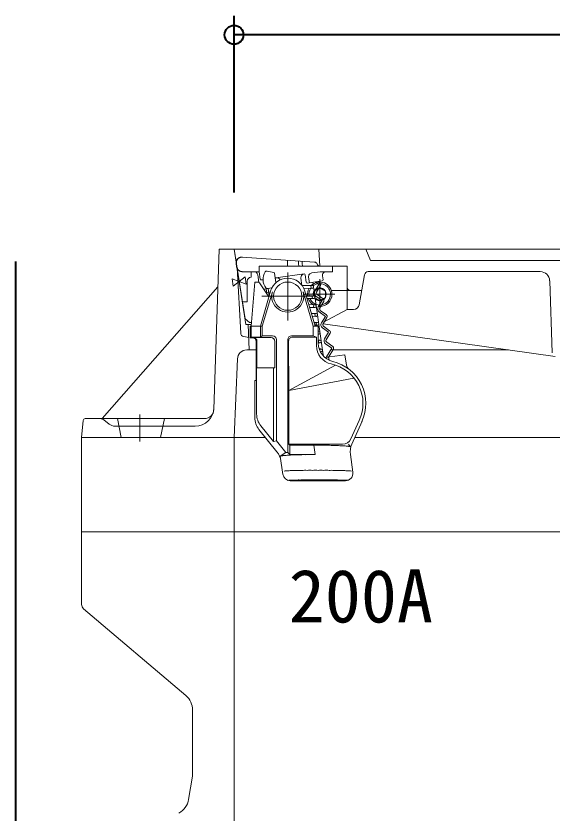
# Model space of a CAD drawing. Units: millimetres at full size, sheet at 1:20; details may follow other scales. Extents: x -5817 to 7940, y -3160 to 3160.
# Drawn here: x -3701.1 to -3416.3, y 696.8 to 1119.8 of the extents above; entities that cross this region are included whole.
import ezdxf
from ezdxf.enums import TextEntityAlignment as Align

# ---------------------------------------------------------------- set-up
doc = ezdxf.new("R2010")
doc.units = ezdxf.units.MM
doc.header["$LTSCALE"] = 20
doc.header["$PDMODE"] = 32
doc.header["$PDSIZE"] = 10
for name, color, linetype, lineweight in [('0-7_TEMP01', 3, 'Continuous', 18), ('0-9_躯体', 7, 'Continuous', 9), ('0-E_寸法', 1, 'Continuous', 40)]:
    doc.layers.add(name, color=color, linetype=linetype, lineweight=lineweight)
doc.layers.add('0-F_注釈', color=1, linetype='Continuous')
doc.styles.add('ＭＳ ゴシック', font='')
doc.styles.get('ＭＳ ゴシック').set_extended_font_data('MS Gothic')

msp = doc.modelspace()

# ---------------------------------------------------------------- linework, layer by layer
at = {"layer": '0-7_TEMP01'}
for p, q in [((-3556.75, 983.6), (-3556.75, 958.11)), ((-3539.75, 980.11), (-3539.75, 964.11)), ((-3570.46, 971.11), (-3543.3, 971.11)), ((-3547.75, 972.11), (-3531.75, 972.11)), ((-3635.25, 908.31), (-3635.25, 893.93))]:
    msp.add_line(p, q, dxfattribs=at)
at = {"layer": '0-9_躯体'}
for p, q in [((-3593.25, 996.11), (-3595.97, 910.95)), ((-3593.25, 996.11), (-3077.25, 996.11)), ((-3085.25, 996.11), (-3585.25, 996.11)), ((-3579.39, 959.11), (-3585.25, 996.11)), ((-3578.91, 956.11), (-3585.25, 996.11)), ((-3540.25, 996.11), (-3539.75, 987.11)), ((-3515.25, 996.11), (-3512.75, 990.11)), ((-3542.43, 989.18), (-3581, 991.85)), ((-3172.75, 990.11), (-3512.75, 990.11)), ((-3583.93, 986.68), (-3584.17, 988.45)), ((-3583.66, 986.11), (-3581.73, 951.54)), ((-3533.19, 987.1), (-3571.89, 987.1)), ((-3571.89, 987.1), (-3571.89, 984.1)), ((-3556.88, 988.68), (-3556.88, 987.1)), ((-3556.82, 989.67), (-3556.82, 989.8)), ((-3551.02, 988.52), (-3550.89, 987.1)), ((-3549.11, 988.45), (-3548.94, 987.1)), ((-3539.75, 987.11), (-3525.25, 987.11)), ((-3532.89, 984.4), (-3532.89, 986.8)), ((-3525.25, 987.11), (-3525.25, 964.11)), ((-3571.89, 984.1), (-3580.96, 984.1)), ((-3576.25, 984.1), (-3576.25, 981.11)), ((-3572.69, 982.38), (-3572.12, 978.37)), ((-3571.89, 984.1), (-3571.33, 980.12)), ((-3567.73, 984.45), (-3564.11, 983.67)), ((-3563.72, 983.25), (-3563.03, 978.34)), ((-3563.07, 980.78), (-3548.02, 982.89)), ((-3547.45, 982.47), (-3546.9, 978.5)), ((-3543.91, 983.47), (-3539.45, 984.1)), ((-3539.45, 984.1), (-3533.19, 984.1)), ((-3538.27, 981.82), (-3537.98, 979.76)), ((-3515.91, 982.46), (-3518.8, 966.57)), ((-3422.59, 984.11), (-3513.95, 984.11)), ((-3578.25, 979.11), (-3578.25, 968.11)), ((-3576.25, 955.11), (-3574.25, 978.61)), ((-3576.25, 955.11), (-3574.25, 978.61)), ((-3574.25, 978.61), (-3573.02, 978.61)), ((-3574.25, 978.61), (-3573.02, 978.61)), ((-3566.73, 970.79), (-3571.35, 977.72)), ((-3570.77, 979.7), (-3569.88, 979.82)), ((-3563.07, 980.78), (-3562.87, 980.81)), ((-3549.72, 980.64), (-3549.19, 976.84)), ((-3538.41, 979.19), (-3546.33, 978.08)), ((-3545.62, 981.21), (-3545.2, 978.24)), ((-3543.35, 978.47), (-3537.95, 940.05)), ((-3540.75, 978.87), (-3539.61, 978.05)), ((-3417.58, 979.27), (-3416.31, 941.04)), ((-3655.25, 906.11), (-3593.89, 976.11)), ((-3571.25, 955.11), (-3565.88, 973.74)), ((-3570.25, 955.11), (-3564.91, 973.48)), ((-3565.19, 975.44), (-3569.45, 974.84)), ((-3568.2, 973), (-3565.99, 973.34)), ((-3568.12, 974.98), (-3567.78, 972.64)), ((-3567.12, 975.13), (-3566.59, 971.33)), ((-3566.73, 970.79), (-3565.88, 973.74)), ((-3549.09, 976.78), (-3543.87, 976.74)), ((-3543.25, 955.11), (-3548.59, 973.48)), ((-3548.23, 975.29), (-3543.66, 975.25)), ((-3542.25, 955.11), (-3547.62, 973.74)), ((-3539.75, 975.54), (-3542.75, 973.81)), ((-3542.75, 973.81), (-3542.75, 971.29)), ((-3539.34, 976.72), (-3541.44, 973.3)), ((-3539.75, 975.54), (-3536.75, 973.81)), ((-3536.75, 973.81), (-3536.75, 970.41)), ((-3533.66, 974.11), (-3517.67, 974.11)), ((-3523.25, 974.11), (-3517.43, 974.11)), ((-3567.78, 972.63), (-3567.88, 972.51)), ((-3546.91, 971.32), (-3543.1, 971.29)), ((-3546.49, 969.83), (-3542.89, 969.81)), ((-3539.75, 968.68), (-3541.76, 969.84)), ((-3541.75, 971.15), (-3538.48, 968.82)), ((-3541.17, 971.96), (-3537.9, 969.63)), ((-3538.48, 968.82), (-3540.58, 965.39)), ((-3539.75, 968.68), (-3536.75, 970.41)), ((-3580.82, 968.11), (-3578.25, 968.11)), ((-3545.55, 966.61), (-3542.43, 966.59)), ((-3545.11, 965.12), (-3542.22, 965.1)), ((-3537.63, 968.29), (-3539.72, 964.87)), ((-3544.19, 961.91), (-3541.78, 961.89)), ((-3543.76, 960.42), (-3541.57, 960.39)), ((-3540.03, 962.72), (-3536.76, 960.39)), ((-3539.45, 963.54), (-3536.18, 961.2)), ((-3536.76, 960.39), (-3538.86, 956.96)), ((-3525.25, 964.11), (-3537.65, 957.29)), ((-3525.25, 964.11), (-3521.75, 964.11)), ((-3577.07, 957.11), (-3579.39, 959.11)), ((-3578.91, 956.11), (-3576.12, 956.11)), ((-3577.75, 956.11), (-3577.25, 942.61)), ((-3577.07, 957.11), (-3576.06, 957.11)), ((-3542.84, 957.19), (-3541.11, 957.18)), ((-3535.91, 959.86), (-3538, 956.44)), ((-3537.98, 956.35), (-3414.59, 939.13)), ((-3576.61, 955.11), (-3576.61, 949.04)), ((-3576.61, 955.11), (-3576.61, 949.04)), ((-3576.61, 955.11), (-3570.25, 955.11)), ((-3576.25, 955.11), (-3576.25, 949.3)), ((-3571.25, 955.11), (-3571.25, 949.3)), ((-3570.25, 955.11), (-3570.25, 950.11)), ((-3543.25, 955.11), (-3543.25, 950.11)), ((-3543.25, 955.11), (-3540.49, 955.11)), ((-3542.39, 955.71), (-3540.91, 955.7)), ((-3540.49, 955.11), (-3540.49, 946.18)), ((-3538.32, 954.29), (-3535.05, 951.96)), ((-3537.74, 955.11), (-3534.47, 952.77)), ((-3535.05, 951.96), (-3537.15, 948.53)), ((-3580.06, 949.67), (-3577.49, 949.25)), ((-3576.25, 949.3), (-3576.61, 949.04)), ((-3575.5, 949.04), (-3576.61, 949.04)), ((-3571.25, 949.3), (-3576.25, 949.3)), ((-3565.61, 949.11), (-3575.25, 949.11)), ((-3570.25, 950.11), (-3571.25, 949.3)), ((-3564.75, 950.11), (-3570.25, 950.11)), ((-3562.75, 948.11), (-3562.75, 894.28)), ((-3556.75, 948.11), (-3556.75, 888.11)), ((-3543.25, 950.11), (-3554.75, 950.11)), ((-3541.49, 949.3), (-3554.25, 949.3)), ((-3543.25, 950.11), (-3541.49, 949.3)), ((-3541.49, 949.3), (-3541.49, 944.88)), ((-3540.49, 947.78), (-3539.79, 947.77)), ((-3534.2, 951.44), (-3536.29, 948.02)), ((-3573.5, 947.04), (-3573.5, 926.31)), ((-3573.07, 947.11), (-3573.07, 933.11)), ((-3563.61, 947.11), (-3563.61, 933.11)), ((-3556.25, 947.28), (-3556.12, 921.11)), ((-3540.49, 946.29), (-3539.59, 946.29)), ((-3536.6, 945.87), (-3533.34, 943.53)), ((-3533.34, 943.53), (-3536.12, 938.98)), ((-3536.02, 946.68), (-3532.76, 944.35)), ((-3578.46, 942.61), (-3573.48, 942.61)), ((-3539.99, 943.08), (-3539.13, 943.07)), ((-3539.37, 941.59), (-3538.92, 941.58)), ((-3526.35, 940.03), (-3536.94, 938.54)), ((-3532.48, 943.01), (-3535.06, 938.8)), ((-3533.25, 942.61), (-3439.53, 942.61)), ((-3526.35, 940.03), (-3525.56, 934.45)), ((-3585.25, 896.11), (-3583.45, 937.83)), ((-3536.12, 938.98), (-3536.06, 938.67)), ((-3573.5, 933.11), (-3563.61, 933.11)), ((-3573.25, 933.11), (-3573.25, 908.57)), ((-3564.25, 933.11), (-3564.25, 893.92)), ((-3531.32, 934.47), (-3556.12, 921.11)), ((-3521.55, 927.65), (-3556.12, 921.11)), ((-3574.25, 926.31), (-3574.25, 906.63)), ((-3574.25, 926.31), (-3573.5, 926.31)), ((-3556.12, 921.11), (-3556.12, 892.48)), ((-3664.35, 906.11), (-3600.97, 906.11)), ((-3654.43, 905.45), (-3651.62, 903.2)), ((-3647.25, 906.11), (-3645.25, 896.11)), ((-3622.25, 906.11), (-3624.25, 896.11)), ((-3665.34, 905.21), (-3666.25, 896.11)), ((-3648.49, 902.11), (-3605.93, 902.11)), ((-3564.25, 893.92), (-3571.02, 902.28)), ((-3523.18, 895.4), (-3518.7, 905.15)), ((-3522.68, 892.63), (-3517.26, 904.7)), ((-3517.34, 904.52), (-3517.3, 904.61)), ((-3562.46, 888.54), (-3572.02, 900.33)), ((-3666.25, 896.11), (-3568.69, 896.11)), ((-3666.25, 896.11), (-3666.25, 846.11)), ((-3585.25, 896.11), (-3585.25, 846.11)), ((-3562.75, 894.28), (-3564.25, 893.92)), ((-3557.75, 888.11), (-3562.75, 894.28)), ((-3521.01, 896.11), (-3085.25, 896.11)), ((-3527.72, 892.48), (-3556.12, 892.48)), ((-3555.68, 892.03), (-3556.12, 892.48)), ((-3542.82, 892.03), (-3555.68, 892.03)), ((-3555.68, 892.03), (-3555.68, 887.13)), ((-3542.82, 892.03), (-3542.12, 887.04)), ((-3524.51, 892.48), (-3523.36, 891.11)), ((-3557.75, 888.11), (-3560.68, 886.11)), ((-3560.68, 886.12), (-3559.33, 876.55)), ((-3557.75, 888.11), (-3556.75, 888.11)), ((-3556.75, 888.11), (-3555.68, 887.13)), ((-3542.12, 887.04), (-3555.57, 887.04)), ((-3523.46, 887.14), (-3522.12, 877.67)), ((-3555.37, 873.11), (-3526.09, 873.11)), ((-3666.25, 846.11), (-3335.25, 846.11)), ((-3666.25, 846.11), (-3666.25, 807.52)), ((-3585.25, 846.11), (-3585.25, 646.11)), ((-3665.17, 805.21), (-3610.84, 759.11)), ((-3607.25, 751.43), (-3607.25, 717.94)), ((-3607.38, 716.29), (-3609.44, 703.97))]:
    msp.add_line(p, q, dxfattribs=at)
for points in [[(-3583.78, 986.68), (-3584.02, 988.44), (-3584.04, 988.6), (-3584.05, 988.76), (-3584.05, 988.92), (-3584.04, 989.09), (-3584.02, 989.24), (-3584, 989.4), (-3583.97, 989.56), (-3583.92, 989.72), (-3583.88, 989.87), (-3583.81, 990.02), (-3583.74, 990.17), (-3583.67, 990.31), (-3583.59, 990.45), (-3583.5, 990.59), (-3583.4, 990.72), (-3583.3, 990.84), (-3583.19, 990.96), (-3583.07, 991.07), (-3582.95, 991.17), (-3582.82, 991.28), (-3582.69, 991.37), (-3582.55, 991.45), (-3582.41, 991.53), (-3582.27, 991.6), (-3582.11, 991.66), (-3581.96, 991.71), (-3581.8, 991.75), (-3581.65, 991.79), (-3581.49, 991.82), (-3581.33, 991.84), (-3581.16, 991.85), (-3581, 991.85), (-3580.84, 991.85)], [(-3556.82, 989.8), (-3556.82, 989.93), (-3556.82, 989.97), (-3556.82, 990.02), (-3556.81, 990.07), (-3556.81, 990.1), (-3556.81, 990.12), (-3556.81, 990.15), (-3556.82, 990.17), (-3556.82, 990.17)], [(-3580.81, 984.1), (-3580.97, 984.1), (-3581.12, 984.12), (-3581.28, 984.13), (-3581.43, 984.17), (-3581.59, 984.21), (-3581.75, 984.25), (-3581.89, 984.3), (-3582.04, 984.37), (-3582.18, 984.43), (-3582.33, 984.51), (-3582.46, 984.6), (-3582.59, 984.69), (-3582.72, 984.79), (-3582.84, 984.89), (-3582.95, 985), (-3583.06, 985.12), (-3583.16, 985.24), (-3583.25, 985.37), (-3583.34, 985.5), (-3583.42, 985.63), (-3583.49, 985.77), (-3583.56, 985.92), (-3583.62, 986.06), (-3583.68, 986.21), (-3583.72, 986.37), (-3583.75, 986.53), (-3583.78, 986.68)], [(-3556.88, 988.68), (-3556.86, 989.07), (-3556.84, 989.35)], [(-3556.84, 989.35), (-3556.83, 989.59), (-3556.82, 989.67)], [(-3551.02, 988.52), (-3551.01, 988.81), (-3551, 989), (-3550.99, 989.16), (-3550.98, 989.32), (-3550.97, 989.45), (-3550.97, 989.51), (-3550.97, 989.56), (-3550.97, 989.61), (-3550.97, 989.65), (-3550.97, 989.69), (-3550.97, 989.72), (-3550.97, 989.74), (-3550.97, 989.76), (-3550.97, 989.77), (-3550.98, 989.77)], [(-3549.11, 988.45), (-3549.1, 988.55), (-3549.1, 988.64), (-3549.1, 988.73), (-3549.1, 988.82), (-3549.1, 988.9), (-3549.11, 988.98), (-3549.11, 989.07), (-3549.11, 989.14), (-3549.12, 989.21), (-3549.13, 989.27), (-3549.14, 989.34), (-3549.14, 989.4), (-3549.15, 989.45), (-3549.17, 989.5), (-3549.18, 989.54), (-3549.2, 989.57), (-3549.2, 989.6), (-3549.22, 989.62), (-3549.23, 989.64), (-3549.25, 989.65), (-3549.27, 989.65)], [(-3542.18, 978.66), (-3540.19, 977.24), (-3542.29, 973.82)], [(-3536.93, 938.53), (-3535.06, 938.8), (-3534.72, 937.13)]]:
    msp.add_lwpolyline(points, dxfattribs=at)
for points in [[(-3582.51, 978.93), (-3578.78, 977.5), (-3579.4, 981.45)], [(-3582.54, 978.92), (-3586.28, 980.36), (-3585.65, 976.41)]]:
    msp.add_lwpolyline(points, close=True, dxfattribs=at)
for centre, radius in [((-3556.75, 971.11), 7.5), ((-3543.76, 976), 0.75), ((-3542.99, 970.55), 0.75), ((-3542.33, 965.85), 0.75), ((-3541.67, 961.14), 0.75), ((-3541.01, 956.43), 0.75), ((-3539.69, 947.03), 0.75)]:
    msp.add_circle(centre, radius, dxfattribs=at)
for centre, radius, start, end in [((-3581.2, 988.87), 3, 86.027, 187.97), ((-3580.96, 987.1), 3, 187.97, 270), ((-3542.54, 987.68), 1.5, 17.799, 86.027), ((-3539.67, 988.6), 1.5, 197.799, 270), ((-3533.19, 986.8), 0.3, 0, 90), ((-3574.67, 982.1), 2, 8, 90), ((-3562.38, 980.1), 7.5, 148.67, 217.811), ((-3567.94, 983.48), 1, 77.776, 148.67), ((-3564.22, 983.19), 0.5, 8, 77.776), ((-3547.74, 980.92), 2, 97.953, 188), ((-3547.95, 982.4), 0.5, 8, 98), ((-3543.64, 981.49), 2, 98, 188), ((-3536.3, 982.1), 2, 90, 188), ((-3533.19, 984.4), 0.3, 270, 0), ((-3513.95, 982.11), 2, 90, 169.695), ((-3422.59, 979.11), 5, 1.909, 90), ((-3576.25, 979.11), 2, 90, 180), ((-3573.02, 976.61), 2, 33.755, 90), ((-3573.02, 976.61), 2, 33.755, 90), ((-3570.84, 980.19), 0.5, 188, 278), ((-3556.75, 971.11), 9.5, 16.083, 163.917), ((-3556.75, 971.11), 9.5, 16.083, 163.917), ((-3563.03, 980.48), 0.3, 98, 188), ((-3562.6, 978.82), 2, 27.333, 98), ((-3546.4, 978.58), 0.5, 188, 278), ((-3539.75, 972.11), 6.5, 0, 134.446), ((-3539.75, 972.11), 5.7, 0, 125.623), ((-3540.19, 977.24), 1, 328.57, 54.43), ((-3538.48, 979.69), 0.5, 278, 8), ((-3567.52, 976.12), 1, 217.811, 278), ((-3556.75, 971.11), 8.5, 163.8, 16.2), ((-3539.75, 972.11), 6.5, 150.768, 187.002), ((-3539.75, 972.11), 5.7, 146.362, 188.066), ((-3539.75, 972.11), 3.44, 0, 193.678), ((-3540.58, 972.78), 2, 148.57, 234.43), ((-3540.58, 972.78), 1, 148.57, 234.43), ((-3523.25, 976.11), 2, 180, 270), ((-3539.75, 972.11), 6.5, 200.437, 237.754), ((-3539.75, 972.11), 5.7, 203.548, 0), ((-3539.75, 972.11), 3.44, 221.95, 0), ((-3539.75, 972.11), 6.5, 270, 0), ((-3538.48, 968.82), 1, 328.57, 54.43), ((-3538.86, 964.35), 2, 148.57, 234.43), ((-3539.75, 972.11), 6.5, 262.384, 270), ((-3538.86, 964.35), 1, 148.57, 234.43), ((-3521.75, 967.11), 3, 270, 349.695), ((-3536.76, 960.39), 1, 328.57, 54.43), ((-3537.15, 955.92), 2, 148.57, 234.43), ((-3537.15, 955.92), 1, 148.57, 234.43), ((-3540.35, 951.74), 0.75, 0, 101.287), ((-3535.05, 951.96), 1, 328.57, 54.43), ((-3579.74, 951.65), 2, 183.194, 260.538), ((-3575.5, 947.04), 2, 0, 90), ((-3575.07, 947.11), 2, 0, 90), ((-3565.61, 947.11), 2, 0, 90), ((-3564.75, 948.11), 2, 0, 90), ((-3554.75, 948.11), 2, 90, 180), ((-3554.25, 947.3), 2, 90, 180.273), ((-3540.35, 951.74), 0.75, 259.249, 0), ((-3535.44, 947.5), 2, 148.57, 234.43), ((-3535.44, 947.5), 1, 148.57, 234.43), ((-3531.49, 944.88), 10, 180, 257.611), ((-3530.49, 946.18), 10, 180, 256.403), ((-3533.34, 943.53), 1, 328.57, 54.43), ((-3578.46, 937.61), 5, 90, 177.537), ((-3539.03, 942.32), 0.75, 0, 168.093), ((-3539.03, 942.32), 0.75, 239.403, 0), ((-3538.25, 914.11), 21.5, 335.368, 77.611), ((-3538.25, 914.11), 23, 335.368, 76.403), ((-3538.25, 914.11), 23, 335.368, 76.403), ((-3522.59, 934.86), 3, 188, 232.964), ((-3605.93, 912.11), 10, 270, 358.172), ((-3600.97, 911.11), 5, 270, 358.172), ((-3664.35, 905.11), 1, 90, 174.289), ((-3656.3, 903.11), 3, 51.34, 90), ((-3564.25, 906.63), 10, 180, 219.017), ((-3563.25, 908.57), 10, 180, 219.017), ((-3648.49, 907.11), 5, 231.34, 270), ((-3538.25, 914.11), 23, 335.478, 335.835), ((-3527.72, 897.49), 5, 270, 335.368), ((-3513.55, 888.54), 10, 155.835, 188), ((-3570.23, 882.24), 10, 8, 39.017), ((-3541.92, 872.74), 19.32, 87.0399, 92.6893), ((-3540.12, 872.9), 19.14, 86.7672, 92.4166), ((-3538.34, 873.25), 18.79, 86.4873, 92.1367), ((-3536.59, 873.76), 18.24, 86.1925, 91.8418), ((-3534.92, 874.45), 17.52, 85.8774, 91.5268), ((-3533.32, 875.29), 16.64, 85.5313, 91.1806), ((-3531.8, 876.29), 15.59, 85.1418, 90.7912), ((-3530.4, 877.43), 14.38, 84.6919, 90.3413), ((-3529.11, 878.71), 13.05, 84.1547, 89.804), ((-3527.96, 880.11), 11.59, 83.4875, 89.1369), ((-3526.95, 881.62), 10.01, 82.6183, 88.2676), ((-3526.09, 883.21), 8.34, 81.4081, 87.0575), ((-3525.39, 884.88), 6.6, 79.5786, 85.2279), ((-3524.86, 886.61), 4.8, 76.3917, 82.0411), ((-3524.5, 888.39), 3, 69.3541, 75.0034), ((-3524.33, 890.19), 1.32, 43.0396, 48.6889), ((-3524.3, 891.96), 1.28, 315.5435, 315.7157), ((-3524.3, 891.85), 1.21, 319.2614, 319.4335), ((-3524.29, 891.74), 1.14, 323.8496, 324.0217), ((-3524.3, 891.68), 1.11, 326.6525, 326.8246), ((-3524.3, 891.63), 1.08, 328.8597, 329.0318), ((-3524.3, 891.9), 1.25, 317.8248, 317.9969), ((-3524.3, 891.78), 1.18, 322.1671, 322.3392), ((-3524.28, 891.18), 0.92, 354.9442, 355.1163), ((-3524.29, 891.41), 0.98, 340.9263, 341.0984), ((-3524.29, 891.36), 0.965, 343.7247, 343.8968), ((-3524.28, 891.29), 0.94, 347.6492, 347.8213), ((-3524.28, 891.57), 1.04, 331.8738, 332.0459), ((-3524.29, 891.52), 1.02, 334.5942, 334.7664), ((-3524.28, 891.45), 0.99, 338.0052, 338.1773), ((-3524.28, 891.25), 0.94, 350.7516, 350.9237), ((-3524.28, 891.13), 0.93, 358.0663, 358.2385), ((-3559.75, 885.72), 1.01, 155.5803, 155.8106), ((-3559.75, 885.8), 0.985, 159.9388, 160.1692), ((-3559.75, 885.93), 0.945, 168.0428, 168.2731), ((-3558.81, 886.25), 1.88, 183.9394, 184.0056), ((-3558.81, 886.32), 1.88, 186.3071, 186.3733), ((-3559.7, 885.25), 1.3, 132.5353, 138.1352), ((-3559.74, 885.43), 1.17, 142.138, 142.3684), ((-3559.74, 885.51), 1.12, 145.4548, 145.6852), ((-3559.74, 885.58), 1.08, 148.3806, 148.6109), ((-3559.75, 885.65), 1.04, 152.0304, 152.2607), ((-3558.83, 886.06), 1.84, 177.5474, 177.6136), ((-3558.83, 886.06), 1.84, 177.5474, 177.6136), ((-3558.86, 886.11), 1.81, 179.1484, 179.2147), ((-3558.83, 886.11), 1.84, 179.16, 179.2262), ((-3558.83, 885.27), 2.04, 154.8176, 154.8838), ((-3559.75, 885.87), 0.96, 164.1227, 164.353), ((-3558.83, 886.15), 1.84, 180.7738, 180.84), ((-3558.83, 886.18), 1.84, 181.5804, 181.6467), ((-3558.83, 886.23), 1.84, 183.1914, 183.2576), ((-3558.83, 886.23), 1.84, 183.1914, 183.2576), ((-3559.75, 886.01), 0.93, 172.9874, 173.2177), ((-3559.75, 886.08), 0.925, 177.5758, 177.8061), ((-3558.83, 886.2), 1.84, 182.3864, 182.4526), ((-3558.83, 886.27), 1.85, 184.7973, 184.8635), ((-3558.83, 886.3), 1.85, 185.5976, 185.6638), ((-3558.83, 886.32), 1.85, 186.3956, 186.4619), ((-3558.83, 886.37), 1.86, 187.984, 188.0502), ((-3559.73, 885.29), 1.26, 136.794, 137.0243), ((-3559.73, 885.37), 1.22, 139.6278, 139.8581), ((-3559.72, 885.08), 1.43, 130.2266, 130.4569), ((-3559.72, 885.15), 1.38, 132.2423, 132.4726), ((-3559.73, 885.22), 1.31, 134.1946, 134.4249), ((-3559.72, 885.01), 1.49, 128.1393, 128.3696), ((-3559.54, 883.53), 2.88, 105.7104, 111.3103), ((-3559.2, 881.83), 4.61, 98.4134, 104.0133), ((-3558.7, 880.17), 6.33, 95.0974, 100.6972), ((-3558.04, 878.56), 8, 93.1853, 98.7852), ((-3557.23, 877.03), 9.6, 91.9288, 97.5287), ((-3556.27, 875.59), 11.11, 91.0221, 96.622), ((-3555.17, 874.24), 12.52, 90.3284, 95.9283), ((-3553.95, 873.02), 13.81, 89.768, 95.3679), ((-3552.62, 871.91), 14.97, 89.302, 94.9019), ((-3551.19, 870.94), 15.98, 88.8984, 94.4983), ((-3549.66, 870.12), 16.86, 88.5386, 94.1385), ((-3548.06, 869.45), 17.56, 88.2132, 93.8131), ((-3546.41, 868.93), 18.09, 87.9088, 93.5087), ((-3544.71, 868.58), 18.46, 87.6193, 93.2192), ((-3542.99, 868.4), 18.66, 87.3387, 92.9386), ((-3555.37, 877.11), 4, 188, 270), ((-3557.63, 871.26), 7.13, 89.1499, 98.2675), ((-3556.32, 868.69), 9.78, 87.9353, 97.0529), ((-3554.63, 866.37), 12.17, 87.2218, 96.3394), ((-3552.58, 864.33), 14.27, 86.7332, 95.8508), ((-3550.25, 862.65), 15.99, 86.3614, 95.479), ((-3547.67, 861.37), 17.32, 86.0555, 95.1731), ((-3544.92, 860.5), 18.21, 85.7868, 94.9044), ((-3542.07, 860.08), 18.64, 85.5369, 94.6545), ((-3539.19, 860.12), 18.6, 85.2918, 94.4094), ((-3536.35, 860.62), 18.09, 85.0401, 94.1577), ((-3533.63, 861.56), 17.12, 84.7662, 93.8838), ((-3531.09, 862.91), 15.72, 84.4516, 93.5692), ((-3528.8, 864.65), 13.93, 84.0639, 93.1815), ((-3526.81, 866.74), 11.78, 83.5475, 92.6651), ((-3526.09, 877.11), 4, 270, 8), ((-3525.17, 869.12), 9.34, 82.7771, 91.8947), ((-3523.94, 871.72), 6.66, 81.4127, 90.5303), ((-3555.66, 863.67), 9.72, 88.8042, 96.221), ((-3554.31, 861.75), 11.7, 88.1955, 95.6123), ((-3552.73, 860.02), 13.48, 87.7576, 95.1743), ((-3550.93, 858.51), 15.04, 87.4176, 94.8343), ((-3548.96, 857.24), 16.34, 87.1357, 94.5525), ((-3546.84, 856.24), 17.38, 86.8928, 94.3096), ((-3544.61, 855.51), 18.11, 86.6731, 94.0898), ((-3542.3, 855.09), 18.55, 86.4671, 93.8839), ((-3539.95, 854.96), 18.68, 86.2682, 93.6849), ((-3537.62, 855.15), 18.5, 86.0682, 93.4849), ((-3535.32, 855.62), 18, 85.8606, 93.2773), ((-3533.1, 856.39), 17.21, 85.6376, 93.0543), ((-3531, 857.45), 16.12, 85.3885, 92.8053), ((-3529.06, 858.76), 14.78, 85.099, 92.5157), ((-3527.3, 860.31), 13.18, 84.7445, 92.1612), ((-3525.76, 862.08), 11.36, 84.2814, 91.6982), ((-3663.25, 807.52), 3, 180, 230.195), ((-3617.25, 751.43), 10, 0, 50.194), ((-3617.25, 717.94), 10, 350.538, 0), ((-3619.3, 705.62), 10, 298.072, 350.538)]:
    msp.add_arc(centre, radius, start, end, dxfattribs=at)
at = {"layer": '0-E_寸法'}
for p, q in [((-3585.25, 1026.11), (-3585.25, 1119.82)), ((-3085.25, 1109.82), (-3585.25, 1109.82)), ((-3701.13, 509.52), (-3701.13, 989.47))]:
    msp.add_line(p, q, dxfattribs=at)
msp.add_point((-3585.25, 1109.82), dxfattribs=at)

# ---------------------------------------------------------------- texts
at = {"layer": '0-F_注釈', "style": 'ＭＳ ゴシック'}
msp.add_text('200A', height=28.15, dxfattribs=at).set_placement((-3556.19, 789.48), align=Align.BOTTOM_LEFT)

doc.saveas('drawing.dxf')
